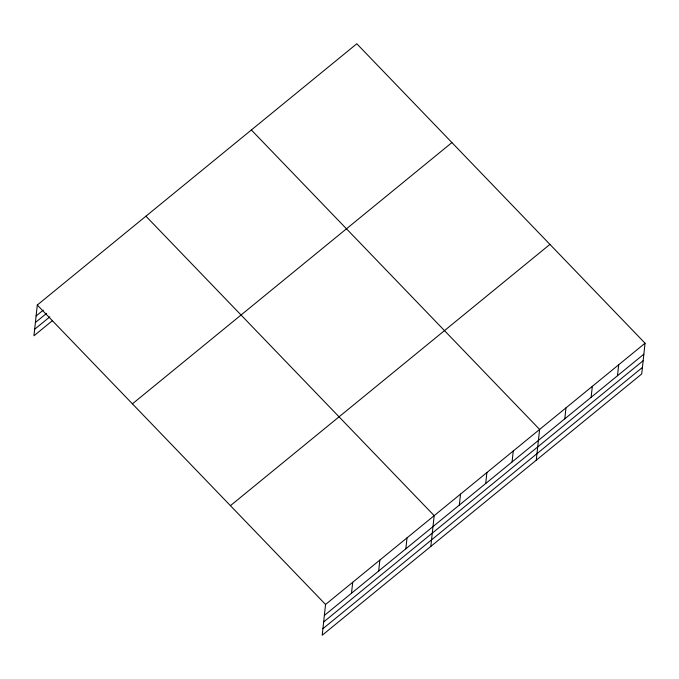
<?xml version="1.0" encoding="UTF-8"?>
<svg xmlns="http://www.w3.org/2000/svg" width="679" height="679" viewBox="0 0 679 679"><rect width="100%" height="100%" fill="white"/><g stroke="black" fill="none" stroke-linecap="round" stroke-linejoin="round"><path stroke-width="1.02" d="M645.05 343.218L325.547 604.48L322.202 635.238L641.706 373.976L645.05 343.218L356.798 43.762L37.294 305.024L33.95 335.782L52.325 320.76M351.51 593.234L352.707 582.276M378.67 571.022L379.858 560.065M405.83 548.819L407.018 537.861M430.834 546.408L434.178 515.65L145.926 216.194M459.344 505.057L460.54 494.1M485.706 483.499L486.894 472.542M512.068 461.949L513.256 450.992M536.274 460.192L539.61 429.434L251.357 129.978M564.784 418.833L565.972 407.884M591.137 397.283L592.334 386.326M617.5 375.725L618.688 364.767M36.097 315.981L43.286 310.099M35.393 322.517L46.571 313.375M34.663 329.247L49.839 316.838M132.413 403.844L451.917 142.582M230.419 505.66L549.922 244.398M324.358 615.437L643.862 354.175M323.645 621.972L643.149 360.71M322.915 628.703L642.419 367.441M37.294 305.024L325.547 604.48"/></g></svg>
